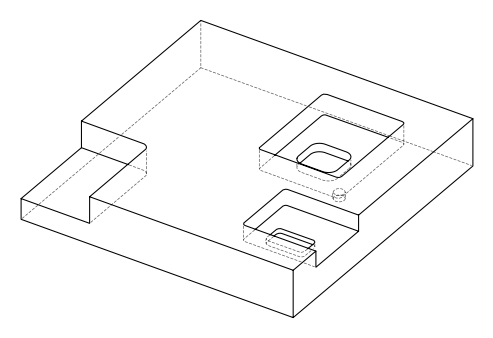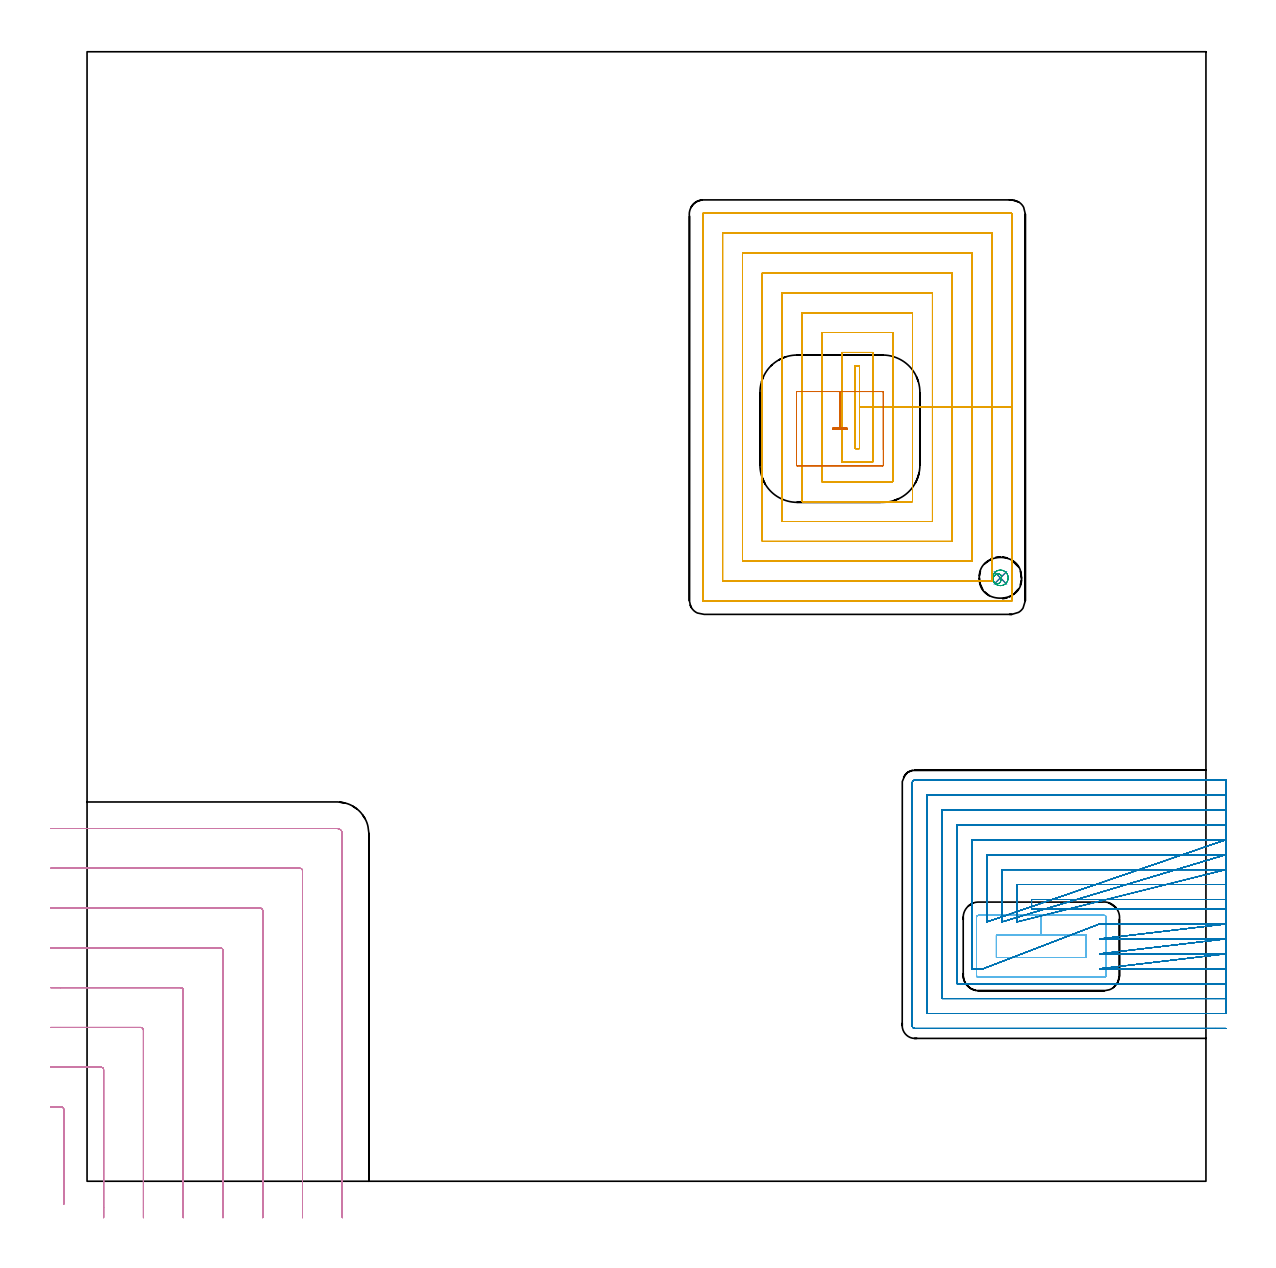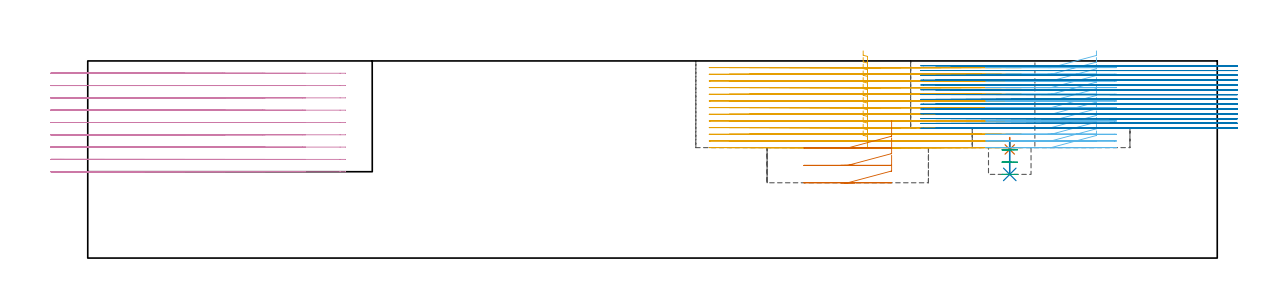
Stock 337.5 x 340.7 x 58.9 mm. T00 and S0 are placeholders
(PLAN: 8 operations, 6 tool changes, 153.1 min)
(1 SPOT_DRILL | STEP1POCKET | NXT0321_9005460120000 | 0.03 min | 2828 mm3)
(2 DRILL_BLIND_HOLE_INTO_CENTER | STEP1POCKET | NXT0301_088 | 0.05 min | 790 mm3)
(3 MILL_ROUGH_BLIND_HOLE_CONTOUR | STEP1POCKET | NXT0201_009 | Spiral | 0.29 min | 668 mm3)
(4 MILL_CORNER_NOTCH_RECTANGULAR | CORNER_NOTCH_RECTANGULAR | NXT0201_012 | Follow Part, ap 4, ae 75% | 19.26 min | 321232 mm3)
(5 MILL_RECTANGULAR_POCKET | POCKET_RECTANGULAR_STRAIGHT | NXT0201_009 | Follow Part, ap 2, ae 75% | 56.19 min | 324372 mm3)
(6 MILL_RECTANGULAR_POCKET_1 | POCKET_RECTANGULAR_STRAIGHT_1 | NXT0201_009 | Follow Part, ap 2, ae 75% | 5.95 min | 32117 mm3)
(7 MILL_RECTANGULAR_POCKET_2 | POCKET_RECTANGULAR_STRAIGHT_2 | UGT0201_105 | Follow Part, ap 5.5, ae 75% | 1.23 min | 21341 mm3)
(8 MILL_SLOT | SLOT_PARTIAL_RECTANGULAR | NXT0201_008 | Follow Part, ap 1.5, ae 75% | 70.11 min | 123913 mm3)
(TOOL NXT0321_9005460120000 | NC Spot Drill, 142deg, 12mm, Carbide, Uncoated | D12 PA142 FL30 Z2)
(TOOL NXT0301_088 | Carbide Drill 11.7mm [860.1-1170-035A1-MM 2214] | D11.7 PA140 FL55 Z2)
(TOOL NXT0201_009 | ENDMILL 8mm [2P460-0800-NA 1630] | D8 FL26 Z6)
(TOOL NXT0201_012 | ENDMILL 16mm [2P460-1600-NA 1630] | D16 FL38 Z6)
(TOOL UGT0201_105 | End Mill 22 mm | D22 FL25 Z2)
(TOOL NXT0201_008 | ENDMILL 6mm [2P460-0600-NA 1630] | D6 FL26 Z6)
(OP 1 SPOT_DRILL)
G17 G21 G94 G90
T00 M6
G54
G17 G0 G90 X275.5 Y182. S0 M3
G43 Z68.9 H0
G94 G81 G98 Z32.453 F250. R36.
G80
M5
M2
(OP 2 DRILL_BLIND_HOLE_INTO_CENTER)
G17 G21 G94 G90
T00 M6
G54
G17 G0 G90 X275.5 Y182. S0 M3
G43 Z68.9 H1
G94 G81 G98 Z25. F250. R35.
G80
M5
M2
(OP 3 MILL_ROUGH_BLIND_HOLE_CONTOUR)
G17 G21 G94 G90
T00 M6
G54
G17 G0 G90 X275.5 Y182. S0 M3
G43 Z68.9 H1
Z32.333
G94 G3 X275.865 Y182.482 R0.379 F250.
X275.181 Y183.131 R0.921
X273.558 Y182.512 R1.571
X273.496 Y180.772 R1.576
X276.728 Y179.996 R2.35
X273.496 Y180.772 R-2.35
X275.112 Y180.384 R1.175
X275.5 Y182. R1.175
G0 Z28.667
G3 X275.865 Y182.482 R0.379
X275.181 Y183.131 R0.921
X273.558 Y182.512 R1.571
X273.496 Y180.772 R1.576
X276.728 Y179.996 R2.35
X273.496 Y180.772 R-2.35
X275.112 Y180.384 R1.175
X275.5 Y182. R1.175
G0 Z25.
G3 X275.865 Y182.482 R0.379
X275.181 Y183.131 R0.921
X273.558 Y182.512 R1.571
X273.496 Y180.772 R1.576
X276.728 Y179.996 R2.35
X273.496 Y180.772 R-2.35
X275.112 Y180.384 R1.175
X275.5 Y182. R1.175
G0 Z68.9
M5
M2
(OP 4 MILL_CORNER_NOTCH_RECTANGULAR)
G17 G21 G94 G90
T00 M6
G54
G17 G0 G90 X-7. Y-6.873 S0 M3
G43 Z68.9 H1
Z55.222
G94 G1 Y-3.873 F250.
Y21.606 F500.
G3 X-7.794 Y22.4 R0.8
G2 X-8. Y22.4 R84.
G1 X-11. F250.
G0 Z68.9
X5. Y-11.
Z55.222
G1 Y-8.
Y33.606 F500.
G3 X4.206 Y34.4 R0.8
G1 X-8.
X-11. F250.
G0 Z68.9
X17. Y-11.
Z55.222
G1 Y-8.
Y45.605 F500.
G3 X16.205 Y46.4 R0.8
G1 X-8.
X-11. F250.
G0 Z68.9
X29. Y-11.
Z55.222
G1 Y-8.
Y57.605 F500.
G3 X28.205 Y58.4 R0.8
G1 X-8.
X-11. F250.
G0 Z68.9
X41. Y-11.
Z55.222
G1 Y-8.
Y69.605 F500.
G3 X40.205 Y70.4 R0.8
G1 X-8.
X-11. F250.
G0 Z68.9
X53. Y-11.
Z55.222
G1 Y-8.
Y81.604 F500.
G3 X52.204 Y82.4 R0.8
G1 X-8.
X-11. F250.
G0 Z68.9
X65. Y-11.
Z55.222
G1 Y-8.
Y93.604 F500.
G3 X64.204 Y94.4 R0.8
G1 X-8.
X-11. F250.
G0 Z68.9
X77. Y-11.
Z55.222
G1 Y-8.
Y104.8 F500.
G3 X75.4 Y106.4 R1.6
G1 X-8.
X-11. F250.
G0 Z68.9
X-7. Y-6.873
Z51.544
G1 Y-3.873
Y21.606 F500.
G3 X-7.794 Y22.4 R0.8
G2 X-8. Y22.4 R84.
G1 X-11. F250.
G0 Z68.9
X5. Y-11.
Z51.544
G1 Y-8.
Y33.606 F500.
G3 X4.206 Y34.4 R0.8
G1 X-8.
X-11. F250.
G0 Z68.9
X17. Y-11.
Z51.544
G1 Y-8.
Y45.605 F500.
G3 X16.205 Y46.4 R0.8
G1 X-8.
X-11. F250.
G0 Z68.9
X29. Y-11.
Z51.544
G1 Y-8.
Y57.605 F500.
G3 X28.205 Y58.4 R0.8
G1 X-8.
X-11. F250.
G0 Z68.9
X41. Y-11.
Z51.544
G1 Y-8.
Y69.605 F500.
G3 X40.205 Y70.4 R0.8
G1 X-8.
X-11. F250.
G0 Z68.9
X53. Y-11.
Z51.544
G1 Y-8.
Y81.604 F500.
G3 X52.204 Y82.4 R0.8
G1 X-8.
X-11. F250.
G0 Z68.9
X65. Y-11.
Z51.544
G1 Y-8.
Y93.604 F500.
G3 X64.204 Y94.4 R0.8
G1 X-8.
X-11. F250.
G0 Z68.9
X77. Y-11.
Z51.544
G1 Y-8.
Y104.8 F500.
G3 X75.4 Y106.4 R1.6
G1 X-8.
X-11. F250.
G0 Z68.9
X-7. Y-6.873
Z47.867
G1 Y-3.873
Y21.606 F500.
G3 X-7.794 Y22.4 R0.8
G2 X-8. Y22.4 R84.
G1 X-11. F250.
G0 Z68.9
X5. Y-11.
Z47.867
G1 Y-8.
Y33.606 F500.
G3 X4.206 Y34.4 R0.8
G1 X-8.
X-11. F250.
G0 Z68.9
X17. Y-11.
Z47.867
G1 Y-8.
Y45.605 F500.
G3 X16.205 Y46.4 R0.8
G1 X-8.
X-11. F250.
G0 Z68.9
X29. Y-11.
Z47.867
G1 Y-8.
Y57.605 F500.
G3 X28.205 Y58.4 R0.8
G1 X-8.
X-11. F250.
G0 Z68.9
X41. Y-11.
Z47.867
G1 Y-8.
Y69.605 F500.
G3 X40.205 Y70.4 R0.8
G1 X-8.
X-11. F250.
G0 Z68.9
X53. Y-11.
Z47.867
G1 Y-8.
Y81.604 F500.
G3 X52.204 Y82.4 R0.8
G1 X-8.
X-11. F250.
G0 Z68.9
X65. Y-11.
Z47.867
G1 Y-8.
Y93.604 F500.
G3 X64.204 Y94.4 R0.8
G1 X-8.
X-11. F250.
G0 Z68.9
X77. Y-11.
Z47.867
G1 Y-8.
Y104.8 F500.
G3 X75.4 Y106.4 R1.6
G1 X-8.
X-11. F250.
G0 Z68.9
X-7. Y-6.873
Z44.189
G1 Y-3.873
Y21.606 F500.
G3 X-7.794 Y22.4 R0.8
G2 X-8. Y22.4 R84.
G1 X-11. F250.
G0 Z68.9
X5. Y-11.
Z44.189
G1 Y-8.
Y33.606 F500.
G3 X4.206 Y34.4 R0.8
G1 X-8.
X-11. F250.
G0 Z68.9
X17. Y-11.
Z44.189
G1 Y-8.
Y45.605 F500.
G3 X16.205 Y46.4 R0.8
G1 X-8.
X-11. F250.
G0 Z68.9
X29. Y-11.
Z44.189
G1 Y-8.
Y57.605 F500.
G3 X28.205 Y58.4 R0.8
G1 X-8.
X-11. F250.
G0 Z68.9
X41. Y-11.
Z44.189
G1 Y-8.
Y69.605 F500.
G3 X40.205 Y70.4 R0.8
G1 X-8.
X-11. F250.
G0 Z68.9
X53. Y-11.
Z44.189
G1 Y-8.
Y81.604 F500.
G3 X52.204 Y82.4 R0.8
G1 X-8.
X-11. F250.
G0 Z68.9
X65. Y-11.
Z44.189
G1 Y-8.
Y93.604 F500.
G3 X64.204 Y94.4 R0.8
G1 X-8.
X-11. F250.
G0 Z68.9
X77. Y-11.
Z44.189
G1 Y-8.
Y104.8 F500.
G3 X75.4 Y106.4 R1.6
G1 X-8.
X-11. F250.
G0 Z68.9
X-7. Y-6.873
Z40.511
G1 Y-3.873
Y21.606 F500.
G3 X-7.794 Y22.4 R0.8
G2 X-8. Y22.4 R84.
G1 X-11. F250.
G0 Z68.9
X5. Y-11.
Z40.511
G1 Y-8.
Y33.606 F500.
G3 X4.206 Y34.4 R0.8
G1 X-8.
X-11. F250.
G0 Z68.9
X17. Y-11.
Z40.511
G1 Y-8.
Y45.605 F500.
G3 X16.205 Y46.4 R0.8
G1 X-8.
X-11. F250.
G0 Z68.9
X29. Y-11.
Z40.511
G1 Y-8.
Y57.605 F500.
G3 X28.205 Y58.4 R0.8
G1 X-8.
X-11. F250.
G0 Z68.9
X41. Y-11.
Z40.511
G1 Y-8.
Y69.605 F500.
G3 X40.205 Y70.4 R0.8
G1 X-8.
X-11. F250.
G0 Z68.9
X53. Y-11.
Z40.511
G1 Y-8.
Y81.604 F500.
G3 X52.204 Y82.4 R0.8
G1 X-8.
X-11. F250.
G0 Z68.9
X65. Y-11.
Z40.511
G1 Y-8.
Y93.604 F500.
G3 X64.204 Y94.4 R0.8
G1 X-8.
X-11. F250.
G0 Z68.9
X77. Y-11.
Z40.511
G1 Y-8.
Y104.8 F500.
G3 X75.4 Y106.4 R1.6
G1 X-8.
X-11. F250.
G0 Z68.9
X-7. Y-6.873
Z36.833
G1 Y-3.873
Y21.606 F500.
G3 X-7.794 Y22.4 R0.8
G2 X-8. Y22.4 R84.
G1 X-11. F250.
G0 Z68.9
X5. Y-11.
Z36.833
G1 Y-8.
Y33.606 F500.
G3 X4.206 Y34.4 R0.8
G1 X-8.
X-11. F250.
G0 Z68.9
X17. Y-11.
Z36.833
G1 Y-8.
Y45.605 F500.
G3 X16.205 Y46.4 R0.8
G1 X-8.
X-11. F250.
G0 Z68.9
X29. Y-11.
Z36.833
G1 Y-8.
Y57.605 F500.
G3 X28.205 Y58.4 R0.8
G1 X-8.
X-11. F250.
G0 Z68.9
X41. Y-11.
Z36.833
G1 Y-8.
Y69.605 F500.
G3 X40.205 Y70.4 R0.8
G1 X-8.
X-11. F250.
G0 Z68.9
X53. Y-11.
Z36.833
G1 Y-8.
Y81.604 F500.
G3 X52.204 Y82.4 R0.8
G1 X-8.
X-11. F250.
G0 Z68.9
X65. Y-11.
Z36.833
G1 Y-8.
Y93.604 F500.
G3 X64.204 Y94.4 R0.8
G1 X-8.
X-11. F250.
G0 Z68.9
X77. Y-11.
Z36.833
G1 Y-8.
Y104.8 F500.
G3 X75.4 Y106.4 R1.6
G1 X-8.
X-11. F250.
G0 Z68.9
X-7. Y-6.873
Z33.156
G1 Y-3.873
Y21.606 F500.
G3 X-7.794 Y22.4 R0.8
G2 X-8. Y22.4 R84.
G1 X-11. F250.
G0 Z68.9
X5. Y-11.
Z33.156
G1 Y-8.
Y33.606 F500.
G3 X4.206 Y34.4 R0.8
G1 X-8.
X-11. F250.
G0 Z68.9
X17. Y-11.
Z33.156
G1 Y-8.
Y45.605 F500.
G3 X16.205 Y46.4 R0.8
G1 X-8.
X-11. F250.
G0 Z68.9
X29. Y-11.
Z33.156
G1 Y-8.
Y57.605 F500.
G3 X28.205 Y58.4 R0.8
G1 X-8.
X-11. F250.
G0 Z68.9
X41. Y-11.
Z33.156
G1 Y-8.
Y69.605 F500.
G3 X40.205 Y70.4 R0.8
G1 X-8.
X-11. F250.
G0 Z68.9
X53. Y-11.
Z33.156
G1 Y-8.
Y81.604 F500.
G3 X52.204 Y82.4 R0.8
G1 X-8.
X-11. F250.
G0 Z68.9
X65. Y-11.
Z33.156
G1 Y-8.
Y93.604 F500.
G3 X64.204 Y94.4 R0.8
G1 X-8.
X-11. F250.
G0 Z68.9
X77. Y-11.
Z33.156
G1 Y-8.
Y104.8 F500.
G3 X75.4 Y106.4 R1.6
G1 X-8.
X-11. F250.
G0 Z68.9
X-7. Y-6.873
Z29.478
G1 Y-3.873
Y21.606 F500.
G3 X-7.794 Y22.4 R0.8
G2 X-8. Y22.4 R84.
G1 X-11. F250.
G0 Z68.9
X5. Y-11.
Z29.478
G1 Y-8.
Y33.606 F500.
G3 X4.206 Y34.4 R0.8
G1 X-8.
X-11. F250.
G0 Z68.9
X17. Y-11.
Z29.478
G1 Y-8.
Y45.605 F500.
G3 X16.205 Y46.4 R0.8
G1 X-8.
X-11. F250.
G0 Z68.9
X29. Y-11.
Z29.478
G1 Y-8.
Y57.605 F500.
G3 X28.205 Y58.4 R0.8
G1 X-8.
X-11. F250.
G0 Z68.9
X41. Y-11.
Z29.478
G1 Y-8.
Y69.605 F500.
G3 X40.205 Y70.4 R0.8
G1 X-8.
X-11. F250.
G0 Z68.9
X53. Y-11.
Z29.478
G1 Y-8.
Y81.604 F500.
G3 X52.204 Y82.4 R0.8
G1 X-8.
X-11. F250.
G0 Z68.9
X65. Y-11.
Z29.478
G1 Y-8.
Y93.604 F500.
G3 X64.204 Y94.4 R0.8
G1 X-8.
X-11. F250.
G0 Z68.9
X77. Y-11.
Z29.478
G1 Y-8.
Y104.8 F500.
G3 X75.4 Y106.4 R1.6
G1 X-8.
X-11. F250.
G0 Z68.9
X-7. Y-6.873
Z25.8
G1 Y-3.873
Y21.606 F500.
G3 X-7.794 Y22.4 R0.8
G2 X-8. Y22.4 R84.
G1 X-11. F250.
G0 Z68.9
X5. Y-11.
Z25.8
G1 Y-8.
Y33.606 F500.
G3 X4.206 Y34.4 R0.8
G1 X-8.
X-11. F250.
G0 Z68.9
X17. Y-11.
Z25.8
G1 Y-8.
Y45.605 F500.
G3 X16.205 Y46.4 R0.8
G1 X-8.
X-11. F250.
G0 Z68.9
X29. Y-11.
Z25.8
G1 Y-8.
Y57.605 F500.
G3 X28.205 Y58.4 R0.8
G1 X-8.
X-11. F250.
G0 Z68.9
X41. Y-11.
Z25.8
G1 Y-8.
Y69.605 F500.
G3 X40.205 Y70.4 R0.8
G1 X-8.
X-11. F250.
G0 Z68.9
X53. Y-11.
Z25.8
G1 Y-8.
Y81.604 F500.
G3 X52.204 Y82.4 R0.8
G1 X-8.
X-11. F250.
G0 Z68.9
X65. Y-11.
Z25.8
G1 Y-8.
Y93.604 F500.
G3 X64.204 Y94.4 R0.8
G1 X-8.
X-11. F250.
G0 Z68.9
X77. Y-11.
Z25.8
G1 Y-8.
Y104.8 F500.
G3 X75.4 Y106.4 R1.6
G1 X-8.
X-11. F250.
G0 Z68.9
M5
M2
(OP 5 MILL_RECTANGULAR_POCKET)
G17 G21 G94 G90
T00 M6
G54
G17 G0 G90 X231.7 Y225.832 S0 M3
G43 Z68.9 H1
Z61.9
G94 G1 Y221. Z60.605 F250.
X233. Z60.257
Y233.5 Z56.908
Y246. F500.
X231.7
Y221.
X233.
Y233.5
X237.
Y250.
X227.7
Y217.
X237.
Y233.5
X243.
Y256.
X221.7
Y211.
X243.
Y233.5
X249.
Y262.
X215.7
Y205.
X249.
Y233.5
X255.
Y268.
X209.7
Y199.
X255.
Y233.5
X261.
Y274.
X203.7
Y193.
X261.
Y233.5
X267.
Y280.
X197.7
Y187.
X267.
Y233.5
X273.
Y286.
X191.7
Y181.
X273.
Y233.5
X279.
Y291.8
G3 X278.8 Y292. R0.2
G1 X185.9
G3 X185.7 Y291.8 R0.2
G1 Y175.2
G3 X185.9 Y175. R0.2
G1 X278.8
G3 X279. Y175.2 R0.2
G1 Y233.5
Y234.5
G0 X231.7 Y225.832 Z59.908
G1 Y221. Z58.613 F250.
X233. Z58.265
Y233.5 Z54.915
Y246. F500.
X231.7
Y221.
X233.
Y233.5
X237.
Y250.
X227.7
Y217.
X237.
Y233.5
X243.
Y256.
X221.7
Y211.
X243.
Y233.5
X249.
Y262.
X215.7
Y205.
X249.
Y233.5
X255.
Y268.
X209.7
Y199.
X255.
Y233.5
X261.
Y274.
X203.7
Y193.
X261.
Y233.5
X267.
Y280.
X197.7
Y187.
X267.
Y233.5
X273.
Y286.
X191.7
Y181.
X273.
Y233.5
X279.
Y291.8
G3 X278.8 Y292. R0.2
G1 X185.9
G3 X185.7 Y291.8 R0.2
G1 Y175.2
G3 X185.9 Y175. R0.2
G1 X278.8
G3 X279. Y175.2 R0.2
G1 Y233.5
Y234.5
G0 X231.7 Y225.832 Z57.915
G1 Y221. Z56.621 F250.
X233. Z56.272
Y233.5 Z52.923
Y246. F500.
X231.7
Y221.
X233.
Y233.5
X237.
Y250.
X227.7
Y217.
X237.
Y233.5
X243.
Y256.
X221.7
Y211.
X243.
Y233.5
X249.
Y262.
X215.7
Y205.
X249.
Y233.5
X255.
Y268.
X209.7
Y199.
X255.
Y233.5
X261.
Y274.
X203.7
Y193.
X261.
Y233.5
X267.
Y280.
X197.7
Y187.
X267.
Y233.5
X273.
Y286.
X191.7
Y181.
X273.
Y233.5
X279.
Y291.8
G3 X278.8 Y292. R0.2
G1 X185.9
G3 X185.7 Y291.8 R0.2
G1 Y175.2
G3 X185.9 Y175. R0.2
G1 X278.8
G3 X279. Y175.2 R0.2
G1 Y233.5
Y234.5
G0 X231.7 Y225.832 Z55.923
G1 Y221. Z54.628 F250.
X233. Z54.28
Y233.5 Z50.931
Y246. F500.
X231.7
Y221.
X233.
Y233.5
X237.
Y250.
X227.7
Y217.
X237.
Y233.5
X243.
Y256.
X221.7
Y211.
X243.
Y233.5
X249.
Y262.
X215.7
Y205.
X249.
Y233.5
X255.
Y268.
X209.7
Y199.
X255.
Y233.5
X261.
Y274.
X203.7
Y193.
X261.
Y233.5
X267.
Y280.
X197.7
Y187.
X267.
Y233.5
X273.
Y286.
X191.7
Y181.
X273.
Y233.5
X279.
Y291.8
G3 X278.8 Y292. R0.2
G1 X185.9
G3 X185.7 Y291.8 R0.2
G1 Y175.2
G3 X185.9 Y175. R0.2
G1 X278.8
G3 X279. Y175.2 R0.2
G1 Y233.5
Y234.5
G0 X231.7 Y225.832 Z53.931
G1 Y221. Z52.636 F250.
X233. Z52.288
Y233.5 Z48.938
Y246. F500.
X231.7
Y221.
X233.
Y233.5
X237.
Y250.
X227.7
Y217.
X237.
Y233.5
X243.
Y256.
X221.7
Y211.
X243.
Y233.5
X249.
Y262.
X215.7
Y205.
X249.
Y233.5
X255.
Y268.
X209.7
Y199.
X255.
Y233.5
X261.
Y274.
X203.7
Y193.
X261.
Y233.5
X267.
Y280.
X197.7
Y187.
X267.
Y233.5
X273.
Y286.
X191.7
Y181.
X273.
Y233.5
X279.
Y291.8
G3 X278.8 Y292. R0.2
G1 X185.9
G3 X185.7 Y291.8 R0.2
G1 Y175.2
G3 X185.9 Y175. R0.2
G1 X278.8
G3 X279. Y175.2 R0.2
G1 Y233.5
Y234.5
G0 X231.7 Y225.832 Z51.938
G1 Y221. Z50.644 F250.
X233. Z50.295
Y233.5 Z46.946
Y246. F500.
X231.7
Y221.
X233.
Y233.5
X237.
Y250.
X227.7
Y217.
X237.
Y233.5
X243.
Y256.
X221.7
Y211.
X243.
Y233.5
X249.
Y262.
X215.7
Y205.
X249.
Y233.5
X255.
Y268.
X209.7
Y199.
X255.
Y233.5
X261.
Y274.
X203.7
Y193.
X261.
Y233.5
X267.
Y280.
X197.7
Y187.
X267.
Y233.5
X273.
Y286.
X191.7
Y181.
X273.
Y233.5
X279.
Y291.8
G3 X278.8 Y292. R0.2
G1 X185.9
G3 X185.7 Y291.8 R0.2
G1 Y175.2
G3 X185.9 Y175. R0.2
G1 X278.8
G3 X279. Y175.2 R0.2
G1 Y233.5
Y234.5
G0 X231.7 Y225.832 Z49.946
G1 Y221. Z48.651 F250.
X233. Z48.303
Y233.5 Z44.954
Y246. F500.
X231.7
Y221.
X233.
Y233.5
X237.
Y250.
X227.7
Y217.
X237.
Y233.5
X243.
Y256.
X221.7
Y211.
X243.
Y233.5
X249.
Y262.
X215.7
Y205.
X249.
Y233.5
X255.
Y268.
X209.7
Y199.
X255.
Y233.5
X261.
Y274.
X203.7
Y193.
X261.
Y233.5
X267.
Y280.
X197.7
Y187.
X267.
Y233.5
X273.
Y286.
X191.7
Y181.
X273.
Y233.5
X279.
Y291.8
G3 X278.8 Y292. R0.2
G1 X185.9
G3 X185.7 Y291.8 R0.2
G1 Y175.2
G3 X185.9 Y175. R0.2
G1 X278.8
G3 X279. Y175.2 R0.2
G1 Y233.5
Y234.5
G0 X231.7 Y225.832 Z47.954
G1 Y221. Z46.659 F250.
X233. Z46.311
Y233.5 Z42.962
Y246. F500.
X231.7
Y221.
X233.
Y233.5
X237.
Y250.
X227.7
Y217.
X237.
Y233.5
X243.
Y256.
X221.7
Y211.
X243.
Y233.5
X249.
Y262.
X215.7
Y205.
X249.
Y233.5
X255.
Y268.
X209.7
Y199.
X255.
Y233.5
X261.
Y274.
X203.7
Y193.
X261.
Y233.5
X267.
Y280.
X197.7
Y187.
X267.
Y233.5
X273.
Y286.
X191.7
Y181.
X273.
Y233.5
X279.
Y291.8
G3 X278.8 Y292. R0.2
G1 X185.9
G3 X185.7 Y291.8 R0.2
G1 Y175.2
G3 X185.9 Y175. R0.2
G1 X278.8
G3 X279. Y175.2 R0.2
G1 Y233.5
Y234.5
G0 X231.7 Y225.832 Z45.962
G1 Y221. Z44.667 F250.
X233. Z44.319
Y233.5 Z40.969
Y246. F500.
X231.7
Y221.
X233.
Y233.5
X237.
Y250.
X227.7
Y217.
X237.
Y233.5
X243.
Y256.
X221.7
Y211.
X243.
Y233.5
X249.
Y262.
X215.7
Y205.
X249.
Y233.5
X255.
Y268.
X209.7
Y199.
X255.
Y233.5
X261.
Y274.
X203.7
Y193.
X261.
Y233.5
X267.
Y280.
X197.7
Y187.
X267.
Y233.5
X273.
Y286.
X191.7
Y181.
X273.
Y233.5
X279.
Y291.8
G3 X278.8 Y292. R0.2
G1 X185.9
G3 X185.7 Y291.8 R0.2
G1 Y175.2
G3 X185.9 Y175. R0.2
G1 X278.8
G3 X279. Y175.2 R0.2
G1 Y233.5
Y234.5
G0 X231.7 Y225.832 Z43.969
G1 Y221. Z42.675 F250.
X233. Z42.326
Y233.5 Z38.977
Y246. F500.
X231.7
Y221.
X233.
Y233.5
X237.
Y250.
X227.7
Y217.
X237.
Y233.5
X243.
Y256.
X221.7
Y211.
X243.
Y233.5
X249.
Y262.
X215.7
Y205.
X249.
Y233.5
X255.
Y268.
X209.7
Y199.
X255.
Y233.5
X261.
Y274.
X203.7
Y193.
X261.
Y233.5
X267.
Y280.
X197.7
Y187.
X267.
Y233.5
X273.
Y286.
X191.7
Y181.
X273.
Y233.5
X279.
Y291.8
G3 X278.8 Y292. R0.2
G1 X185.9
G3 X185.7 Y291.8 R0.2
G1 Y175.2
G3 X185.9 Y175. R0.2
G1 X278.8
G3 X279. Y175.2 R0.2
G1 Y233.5
Y234.5
G0 X231.7 Y225.832 Z41.977
G1 Y221. Z40.682 F250.
X233. Z40.334
Y233.5 Z36.985
Y246. F500.
X231.7
Y221.
X233.
Y233.5
X237.
Y250.
X227.7
Y217.
X237.
Y233.5
X243.
Y256.
X221.7
Y211.
X243.
Y233.5
X249.
Y262.
X215.7
Y205.
X249.
Y233.5
X255.
Y268.
X209.7
Y199.
X255.
Y233.5
X261.
Y274.
X203.7
Y193.
X261.
Y233.5
X267.
Y280.
X197.7
Y187.
X267.
Y233.5
X273.
Y286.
X191.7
Y181.
X273.
Y233.5
X279.
Y291.8
G3 X278.8 Y292. R0.2
G1 X185.9
G3 X185.7 Y291.8 R0.2
G1 Y175.2
G3 X185.9 Y175. R0.2
G1 X278.8
G3 X279. Y175.2 R0.2
G1 Y233.5
Y234.5
G0 X231.7 Y225.832 Z39.985
G1 Y221. Z38.69 F250.
X233. Z38.342
Y233.5 Z34.992
Y246. F500.
X231.7
Y221.
X233.
Y233.5
X237.
Y250.
X227.7
Y217.
X237.
Y233.5
X243.
Y256.
X221.7
Y211.
X243.
Y233.5
X249.
Y262.
X215.7
Y205.
X249.
Y233.5
X255.
Y268.
X209.7
Y199.
X255.
Y233.5
X261.
Y274.
X203.7
Y193.
X261.
Y233.5
X267.
Y280.
X197.7
Y187.
X267.
Y233.5
X273.
Y286.
X191.7
Y181.
X273.
Y233.5
X279.
Y291.8
G3 X278.8 Y292. R0.2
G1 X185.9
G3 X185.7 Y291.8 R0.2
G1 Y175.2
G3 X185.9 Y175. R0.2
G1 X278.8
G3 X279. Y175.2 R0.2
G1 Y233.5
Y234.5
G0 X231.7 Y225.832 Z37.992
G1 Y221. Z36.698 F250.
X233. Z36.349
Y233.5 Z33.
Y246. F500.
X231.7
Y221.
X233.
Y233.5
X237.
Y250.
X227.7
Y217.
X237.
Y233.5
X243.
Y256.
X221.7
Y211.
X243.
Y233.5
X249.
Y262.
X215.7
Y205.
X249.
Y233.5
X255.
Y268.
X209.7
Y199.
X255.
Y233.5
X261.
Y274.
X203.7
Y193.
X261.
Y233.5
X267.
Y280.
X197.7
Y187.
X267.
Y233.5
X273.
Y286.
X191.7
Y181.
X273.
Y233.5
X279.
Y291.8
G3 X278.8 Y292. R0.2
G1 X185.9
G3 X185.7 Y291.8 R0.2
G1 Y175.2
G3 X185.9 Y175. R0.2
G1 X278.8
G3 X279. Y175.2 R0.2
G1 Y233.5
Y234.5
G0 Z68.9
M5
M2
(OP 6 MILL_RECTANGULAR_POCKET_1)
G17 G21 G94 G90
T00 M6
G54
G17 G0 G90 X301.4 Y69.118 S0 M3
G43 Z68.9 H1
Z61.9
G94 G1 Y74.2 Z60.538 F250.
X287.85 Z56.908
X274.3 F500.
Y67.5
X301.4
Y74.2
X287.85
Y80.2
X268.9
G3 X268.3 Y79.6 R0.6
G1 Y62.1
G3 X268.9 Y61.5 R0.6
G1 X306.8
G3 X307.4 Y62.1 R0.6
G1 Y79.6
G3 X306.8 Y80.2 R0.6
G1 X287.85
X286.85
G0 X301.4 Y69.118 Z59.908
G1 Y74.2 Z58.546 F250.
X287.85 Z54.915
X274.3 F500.
Y67.5
X301.4
Y74.2
X287.85
Y80.2
X268.9
G3 X268.3 Y79.6 R0.6
G1 Y62.1
G3 X268.9 Y61.5 R0.6
G1 X306.8
G3 X307.4 Y62.1 R0.6
G1 Y79.6
G3 X306.8 Y80.2 R0.6
G1 X287.85
X286.85
G0 X301.4 Y69.118 Z57.915
G1 Y74.2 Z56.554 F250.
X287.85 Z52.923
X274.3 F500.
Y67.5
X301.4
Y74.2
X287.85
Y80.2
X268.9
G3 X268.3 Y79.6 R0.6
G1 Y62.1
G3 X268.9 Y61.5 R0.6
G1 X306.8
G3 X307.4 Y62.1 R0.6
G1 Y79.6
G3 X306.8 Y80.2 R0.6
G1 X287.85
X286.85
G0 X301.4 Y69.118 Z55.923
G1 Y74.2 Z54.561 F250.
X287.85 Z50.931
X274.3 F500.
Y67.5
X301.4
Y74.2
X287.85
Y80.2
X268.9
G3 X268.3 Y79.6 R0.6
G1 Y62.1
G3 X268.9 Y61.5 R0.6
G1 X306.8
G3 X307.4 Y62.1 R0.6
G1 Y79.6
G3 X306.8 Y80.2 R0.6
G1 X287.85
X286.85
G0 X301.4 Y69.118 Z53.931
G1 Y74.2 Z52.569 F250.
X287.85 Z48.938
X274.3 F500.
Y67.5
X301.4
Y74.2
X287.85
Y80.2
X268.9
G3 X268.3 Y79.6 R0.6
G1 Y62.1
G3 X268.9 Y61.5 R0.6
G1 X306.8
G3 X307.4 Y62.1 R0.6
G1 Y79.6
G3 X306.8 Y80.2 R0.6
G1 X287.85
X286.85
G0 X301.4 Y69.118 Z51.938
G1 Y74.2 Z50.577 F250.
X287.85 Z46.946
X274.3 F500.
Y67.5
X301.4
Y74.2
X287.85
Y80.2
X268.9
G3 X268.3 Y79.6 R0.6
G1 Y62.1
G3 X268.9 Y61.5 R0.6
G1 X306.8
G3 X307.4 Y62.1 R0.6
G1 Y79.6
G3 X306.8 Y80.2 R0.6
G1 X287.85
X286.85
G0 X301.4 Y69.118 Z49.946
G1 Y74.2 Z48.585 F250.
X287.85 Z44.954
X274.3 F500.
Y67.5
X301.4
Y74.2
X287.85
Y80.2
X268.9
G3 X268.3 Y79.6 R0.6
G1 Y62.1
G3 X268.9 Y61.5 R0.6
G1 X306.8
G3 X307.4 Y62.1 R0.6
G1 Y79.6
G3 X306.8 Y80.2 R0.6
G1 X287.85
X286.85
G0 X301.4 Y69.118 Z47.954
G1 Y74.2 Z46.592 F250.
X287.85 Z42.962
X274.3 F500.
Y67.5
X301.4
Y74.2
X287.85
Y80.2
X268.9
G3 X268.3 Y79.6 R0.6
G1 Y62.1
G3 X268.9 Y61.5 R0.6
G1 X306.8
G3 X307.4 Y62.1 R0.6
G1 Y79.6
G3 X306.8 Y80.2 R0.6
G1 X287.85
X286.85
G0 X301.4 Y69.118 Z45.962
G1 Y74.2 Z44.6 F250.
X287.85 Z40.969
X274.3 F500.
Y67.5
X301.4
Y74.2
X287.85
Y80.2
X268.9
G3 X268.3 Y79.6 R0.6
G1 Y62.1
G3 X268.9 Y61.5 R0.6
G1 X306.8
G3 X307.4 Y62.1 R0.6
G1 Y79.6
G3 X306.8 Y80.2 R0.6
G1 X287.85
X286.85
G0 X301.4 Y69.118 Z43.969
G1 Y74.2 Z42.608 F250.
X287.85 Z38.977
X274.3 F500.
Y67.5
X301.4
Y74.2
X287.85
Y80.2
X268.9
G3 X268.3 Y79.6 R0.6
G1 Y62.1
G3 X268.9 Y61.5 R0.6
G1 X306.8
G3 X307.4 Y62.1 R0.6
G1 Y79.6
G3 X306.8 Y80.2 R0.6
G1 X287.85
X286.85
G0 X301.4 Y69.118 Z41.977
G1 Y74.2 Z40.615 F250.
X287.85 Z36.985
X274.3 F500.
Y67.5
X301.4
Y74.2
X287.85
Y80.2
X268.9
G3 X268.3 Y79.6 R0.6
G1 Y62.1
G3 X268.9 Y61.5 R0.6
G1 X306.8
G3 X307.4 Y62.1 R0.6
G1 Y79.6
G3 X306.8 Y80.2 R0.6
G1 X287.85
X286.85
G0 X301.4 Y69.118 Z39.985
G1 Y74.2 Z38.623 F250.
X287.85 Z34.992
X274.3 F500.
Y67.5
X301.4
Y74.2
X287.85
Y80.2
X268.9
G3 X268.3 Y79.6 R0.6
G1 Y62.1
G3 X268.9 Y61.5 R0.6
G1 X306.8
G3 X307.4 Y62.1 R0.6
G1 Y79.6
G3 X306.8 Y80.2 R0.6
G1 X287.85
X286.85
G0 X301.4 Y69.118 Z37.992
G1 Y74.2 Z36.631 F250.
X287.85 Z33.
X274.3 F500.
Y67.5
X301.4
Y74.2
X287.85
Y80.2
X268.9
G3 X268.3 Y79.6 R0.6
G1 Y62.1
G3 X268.9 Y61.5 R0.6
G1 X306.8
G3 X307.4 Y62.1 R0.6
G1 Y79.6
G3 X306.8 Y80.2 R0.6
G1 X287.85
X286.85
G0 Z68.9
M5
M2
(OP 7 MILL_RECTANGULAR_POCKET_2)
G17 G21 G94 G90
T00 M6
G54
G17 G0 G90 X240.2 Y220.615 S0 M3
G43 Z68.9 H0
Z41.1
G94 G1 Y238.045 Z36.43 F250.
X240.145 Y238.145 Z36.399
X240.045 Y238.2 Z36.369
X227.1 Z32.9
Y227.2
X225. F500.
Y226.8
X229.2
Y227.2
X227.1
Y238.2
X214.2
G3 X214. Y238. R0.2
G1 Y216.
G3 X214.2 Y215.8 R0.2
G1 X240.
G3 X240.2 Y216. R0.2
G1 Y238.
G3 X240. Y238.2 R0.2
G1 X227.1
X226.1
G0 X240.2 Y220.615 Z35.9
G1 Y238.045 Z31.23 F250.
X240.145 Y238.145 Z31.199
X240.045 Y238.2 Z31.169
X227.1 Z27.7
Y227.2
X225. F500.
Y226.8
X229.2
Y227.2
X227.1
Y238.2
X214.2
G3 X214. Y238. R0.2
G1 Y216.
G3 X214.2 Y215.8 R0.2
G1 X240.
G3 X240.2 Y216. R0.2
G1 Y238.
G3 X240. Y238.2 R0.2
G1 X227.1
X226.1
G0 X240.2 Y220.615 Z30.7
G1 Y238.045 Z26.03 F250.
X240.145 Y238.145 Z25.999
X240.045 Y238.2 Z25.969
X227.1 Z22.5
Y227.2
X225. F500.
Y226.8
X229.2
Y227.2
X227.1
Y238.2
X214.2
G3 X214. Y238. R0.2
G1 Y216.
G3 X214.2 Y215.8 R0.2
G1 X240.
G3 X240.2 Y216. R0.2
G1 Y238.
G3 X240. Y238.2 R0.2
G1 X227.1
X226.1
G0 Z68.9
M5
M2
(OP 8 MILL_SLOT)
G17 G21 G94 G90
T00 M6
G54
G17 G0 G90 X343.5 Y85. S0 M3
G43 Z68.9 H1
Z57.464
G94 G1 X340.5 F250.
X284.9 F500.
Y82.1
X340.5
X343.5 F250.
Y89.5
X340.5
X280.4 F500.
Y81.2
Y78.2 F250.
X343.5 Y94. F500.
X340.5 F250.
X275.9 F500.
Y81.2
Y78.2 F250.
X343.5 Y98.5 F500.
X340.5 F250.
X271.4 F500.
Y81.2
Y78.2 F250.
X343.5 Y103. F500.
X340.5 F250.
X266.9 F500.
Y64.1
X267.3
X270.3 F250.
X305.4 Y77.6 F500.
X308.4 F250.
X340.5 F500.
X343.5 F250.
X305.4 Y73.1 F500.
X308.4 F250.
X340.5 F500.
X343.5 F250.
X305.4 Y68.6 F500.
X308.4 F250.
X340.5 F500.
X343.5 F250.
X305.4 Y64.1 F500.
X308.4 F250.
X340.5 F500.
X343.5 F250.
Y107.5
X340.5
X262.4 F500.
Y59.6
X340.5
X343.5 F250.
Y112.
X340.5
X257.9 F500.
Y55.1
X340.5
X343.5 F250.
Y116.5
X340.5
X253.4 F500.
Y50.6
X340.5
X343.5 F250.
Y121.
X340.5
X249.7 F500.
G3 X248.9 Y120.2 R0.8
G1 Y46.9
G3 X249.7 Y46.1 R0.8
G1 X340.5
X343.5 F250.
G0 Y85. Z56.028
G1 X340.5
X284.9 F500.
Y82.1
X340.5
X343.5 F250.
Y89.5
X340.5
X280.4 F500.
Y81.2
Y78.2 F250.
X343.5 Y94. F500.
X340.5 F250.
X275.9 F500.
Y81.2
Y78.2 F250.
X343.5 Y98.5 F500.
X340.5 F250.
X271.4 F500.
Y81.2
Y78.2 F250.
X343.5 Y103. F500.
X340.5 F250.
X266.9 F500.
Y64.1
X267.3
X270.3 F250.
X305.4 Y77.6 F500.
X308.4 F250.
X340.5 F500.
X343.5 F250.
X305.4 Y73.1 F500.
X308.4 F250.
X340.5 F500.
X343.5 F250.
X305.4 Y68.6 F500.
X308.4 F250.
X340.5 F500.
X343.5 F250.
X305.4 Y64.1 F500.
X308.4 F250.
X340.5 F500.
X343.5 F250.
Y107.5
X340.5
X262.4 F500.
Y59.6
X340.5
X343.5 F250.
Y112.
X340.5
X257.9 F500.
Y55.1
X340.5
X343.5 F250.
Y116.5
X340.5
X253.4 F500.
Y50.6
X340.5
X343.5 F250.
Y121.
X340.5
X249.7 F500.
G3 X248.9 Y120.2 R0.8
G1 Y46.9
G3 X249.7 Y46.1 R0.8
G1 X340.5
X343.5 F250.
G0 Y85. Z54.593
G1 X340.5
X284.9 F500.
Y82.1
X340.5
X343.5 F250.
Y89.5
X340.5
X280.4 F500.
Y81.2
Y78.2 F250.
X343.5 Y94. F500.
X340.5 F250.
X275.9 F500.
Y81.2
Y78.2 F250.
X343.5 Y98.5 F500.
X340.5 F250.
X271.4 F500.
Y81.2
Y78.2 F250.
X343.5 Y103. F500.
X340.5 F250.
X266.9 F500.
Y64.1
X267.3
X270.3 F250.
X305.4 Y77.6 F500.
X308.4 F250.
X340.5 F500.
X343.5 F250.
X305.4 Y73.1 F500.
X308.4 F250.
X340.5 F500.
X343.5 F250.
X305.4 Y68.6 F500.
X308.4 F250.
X340.5 F500.
X343.5 F250.
X305.4 Y64.1 F500.
X308.4 F250.
X340.5 F500.
X343.5 F250.
Y107.5
X340.5
X262.4 F500.
Y59.6
X340.5
X343.5 F250.
Y112.
X340.5
X257.9 F500.
Y55.1
X340.5
X343.5 F250.
Y116.5
X340.5
X253.4 F500.
Y50.6
X340.5
X343.5 F250.
Y121.
X340.5
X249.7 F500.
G3 X248.9 Y120.2 R0.8
G1 Y46.9
G3 X249.7 Y46.1 R0.8
G1 X340.5
X343.5 F250.
G0 Y85. Z53.157
G1 X340.5
X284.9 F500.
Y82.1
X340.5
X343.5 F250.
Y89.5
X340.5
X280.4 F500.
Y81.2
Y78.2 F250.
X343.5 Y94. F500.
X340.5 F250.
X275.9 F500.
Y81.2
Y78.2 F250.
X343.5 Y98.5 F500.
X340.5 F250.
X271.4 F500.
Y81.2
Y78.2 F250.
X343.5 Y103. F500.
X340.5 F250.
X266.9 F500.
Y64.1
X267.3
X270.3 F250.
X305.4 Y77.6 F500.
X308.4 F250.
X340.5 F500.
X343.5 F250.
X305.4 Y73.1 F500.
X308.4 F250.
X340.5 F500.
X343.5 F250.
X305.4 Y68.6 F500.
X308.4 F250.
X340.5 F500.
X343.5 F250.
X305.4 Y64.1 F500.
X308.4 F250.
X340.5 F500.
X343.5 F250.
Y107.5
X340.5
X262.4 F500.
Y59.6
X340.5
X343.5 F250.
Y112.
X340.5
X257.9 F500.
Y55.1
X340.5
X343.5 F250.
Y116.5
X340.5
X253.4 F500.
Y50.6
X340.5
X343.5 F250.
Y121.
X340.5
X249.7 F500.
G3 X248.9 Y120.2 R0.8
G1 Y46.9
G3 X249.7 Y46.1 R0.8
G1 X340.5
X343.5 F250.
G0 Y85. Z51.721
G1 X340.5
X284.9 F500.
Y82.1
X340.5
X343.5 F250.
Y89.5
X340.5
X280.4 F500.
Y81.2
Y78.2 F250.
X343.5 Y94. F500.
X340.5 F250.
X275.9 F500.
Y81.2
Y78.2 F250.
X343.5 Y98.5 F500.
X340.5 F250.
X271.4 F500.
Y81.2
Y78.2 F250.
X343.5 Y103. F500.
X340.5 F250.
X266.9 F500.
Y64.1
X267.3
X270.3 F250.
X305.4 Y77.6 F500.
X308.4 F250.
X340.5 F500.
X343.5 F250.
X305.4 Y73.1 F500.
X308.4 F250.
X340.5 F500.
X343.5 F250.
X305.4 Y68.6 F500.
X308.4 F250.
X340.5 F500.
X343.5 F250.
X305.4 Y64.1 F500.
X308.4 F250.
X340.5 F500.
X343.5 F250.
Y107.5
X340.5
X262.4 F500.
Y59.6
X340.5
X343.5 F250.
Y112.
X340.5
X257.9 F500.
Y55.1
X340.5
X343.5 F250.
Y116.5
X340.5
X253.4 F500.
Y50.6
X340.5
X343.5 F250.
Y121.
X340.5
X249.7 F500.
G3 X248.9 Y120.2 R0.8
G1 Y46.9
G3 X249.7 Y46.1 R0.8
G1 X340.5
X343.5 F250.
G0 Y85. Z50.286
G1 X340.5
X284.9 F500.
Y82.1
X340.5
X343.5 F250.
Y89.5
X340.5
X280.4 F500.
Y81.2
Y78.2 F250.
X343.5 Y94. F500.
X340.5 F250.
X275.9 F500.
Y81.2
Y78.2 F250.
X343.5 Y98.5 F500.
X340.5 F250.
X271.4 F500.
Y81.2
Y78.2 F250.
X343.5 Y103. F500.
X340.5 F250.
X266.9 F500.
Y64.1
X267.3
X270.3 F250.
X305.4 Y77.6 F500.
X308.4 F250.
X340.5 F500.
X343.5 F250.
X305.4 Y73.1 F500.
X308.4 F250.
X340.5 F500.
X343.5 F250.
X305.4 Y68.6 F500.
X308.4 F250.
X340.5 F500.
X343.5 F250.
X305.4 Y64.1 F500.
X308.4 F250.
X340.5 F500.
X343.5 F250.
Y107.5
X340.5
X262.4 F500.
Y59.6
X340.5
X343.5 F250.
Y112.
X340.5
X257.9 F500.
Y55.1
X340.5
X343.5 F250.
Y116.5
X340.5
X253.4 F500.
Y50.6
X340.5
X343.5 F250.
Y121.
X340.5
X249.7 F500.
G3 X248.9 Y120.2 R0.8
G1 Y46.9
G3 X249.7 Y46.1 R0.8
G1 X340.5
X343.5 F250.
G0 Y85. Z48.85
G1 X340.5
X284.9 F500.
Y82.1
X340.5
X343.5 F250.
Y89.5
X340.5
X280.4 F500.
Y81.2
Y78.2 F250.
X343.5 Y94. F500.
X340.5 F250.
X275.9 F500.
Y81.2
Y78.2 F250.
X343.5 Y98.5 F500.
X340.5 F250.
X271.4 F500.
Y81.2
Y78.2 F250.
X343.5 Y103. F500.
X340.5 F250.
X266.9 F500.
Y64.1
X267.3
X270.3 F250.
X305.4 Y77.6 F500.
X308.4 F250.
X340.5 F500.
X343.5 F250.
X305.4 Y73.1 F500.
X308.4 F250.
X340.5 F500.
X343.5 F250.
X305.4 Y68.6 F500.
X308.4 F250.
X340.5 F500.
X343.5 F250.
X305.4 Y64.1 F500.
X308.4 F250.
X340.5 F500.
X343.5 F250.
Y107.5
X340.5
X262.4 F500.
Y59.6
X340.5
X343.5 F250.
Y112.
X340.5
X257.9 F500.
Y55.1
X340.5
X343.5 F250.
Y116.5
X340.5
X253.4 F500.
Y50.6
X340.5
X343.5 F250.
Y121.
X340.5
X249.7 F500.
G3 X248.9 Y120.2 R0.8
G1 Y46.9
G3 X249.7 Y46.1 R0.8
G1 X340.5
X343.5 F250.
G0 Y85. Z47.414
G1 X340.5
X284.9 F500.
Y82.1
X340.5
X343.5 F250.
Y89.5
X340.5
X280.4 F500.
Y81.2
Y78.2 F250.
X343.5 Y94. F500.
X340.5 F250.
X275.9 F500.
Y81.2
Y78.2 F250.
X343.5 Y98.5 F500.
X340.5 F250.
X271.4 F500.
Y81.2
Y78.2 F250.
X343.5 Y103. F500.
X340.5 F250.
X266.9 F500.
Y64.1
X267.3
X270.3 F250.
X305.4 Y77.6 F500.
X308.4 F250.
X340.5 F500.
X343.5 F250.
X305.4 Y73.1 F500.
X308.4 F250.
X340.5 F500.
X343.5 F250.
X305.4 Y68.6 F500.
X308.4 F250.
X340.5 F500.
X343.5 F250.
X305.4 Y64.1 F500.
X308.4 F250.
X340.5 F500.
X343.5 F250.
Y107.5
X340.5
X262.4 F500.
Y59.6
X340.5
X343.5 F250.
Y112.
X340.5
X257.9 F500.
Y55.1
X340.5
X343.5 F250.
Y116.5
X340.5
X253.4 F500.
Y50.6
X340.5
X343.5 F250.
Y121.
X340.5
X249.7 F500.
G3 X248.9 Y120.2 R0.8
G1 Y46.9
G3 X249.7 Y46.1 R0.8
G1 X340.5
X343.5 F250.
G0 Y85. Z45.979
G1 X340.5
X284.9 F500.
Y82.1
X340.5
X343.5 F250.
Y89.5
X340.5
X280.4 F500.
Y81.2
Y78.2 F250.
X343.5 Y94. F500.
X340.5 F250.
X275.9 F500.
Y81.2
Y78.2 F250.
X343.5 Y98.5 F500.
X340.5 F250.
X271.4 F500.
Y81.2
Y78.2 F250.
X343.5 Y103. F500.
X340.5 F250.
X266.9 F500.
Y64.1
X267.3
X270.3 F250.
X305.4 Y77.6 F500.
X308.4 F250.
X340.5 F500.
X343.5 F250.
X305.4 Y73.1 F500.
X308.4 F250.
X340.5 F500.
X343.5 F250.
X305.4 Y68.6 F500.
X308.4 F250.
X340.5 F500.
X343.5 F250.
X305.4 Y64.1 F500.
X308.4 F250.
X340.5 F500.
X343.5 F250.
Y107.5
X340.5
X262.4 F500.
Y59.6
X340.5
X343.5 F250.
Y112.
X340.5
X257.9 F500.
Y55.1
X340.5
X343.5 F250.
Y116.5
X340.5
X253.4 F500.
Y50.6
X340.5
X343.5 F250.
Y121.
X340.5
X249.7 F500.
G3 X248.9 Y120.2 R0.8
G1 Y46.9
G3 X249.7 Y46.1 R0.8
G1 X340.5
X343.5 F250.
G0 Y85. Z44.543
G1 X340.5
X284.9 F500.
Y82.1
X340.5
X343.5 F250.
Y89.5
X340.5
X280.4 F500.
Y81.2
Y78.2 F250.
X343.5 Y94. F500.
X340.5 F250.
X275.9 F500.
Y81.2
Y78.2 F250.
X343.5 Y98.5 F500.
X340.5 F250.
X271.4 F500.
Y81.2
Y78.2 F250.
X343.5 Y103. F500.
X340.5 F250.
X266.9 F500.
Y64.1
X267.3
X270.3 F250.
X305.4 Y77.6 F500.
X308.4 F250.
X340.5 F500.
X343.5 F250.
X305.4 Y73.1 F500.
X308.4 F250.
X340.5 F500.
X343.5 F250.
X305.4 Y68.6 F500.
X308.4 F250.
X340.5 F500.
X343.5 F250.
X305.4 Y64.1 F500.
X308.4 F250.
X340.5 F500.
X343.5 F250.
Y107.5
X340.5
X262.4 F500.
Y59.6
X340.5
X343.5 F250.
Y112.
X340.5
X257.9 F500.
Y55.1
X340.5
X343.5 F250.
Y116.5
X340.5
X253.4 F500.
Y50.6
X340.5
X343.5 F250.
Y121.
X340.5
X249.7 F500.
G3 X248.9 Y120.2 R0.8
G1 Y46.9
G3 X249.7 Y46.1 R0.8
G1 X340.5
X343.5 F250.
G0 Y85. Z43.107
G1 X340.5
X284.9 F500.
Y82.1
X340.5
X343.5 F250.
Y89.5
X340.5
X280.4 F500.
Y81.2
Y78.2 F250.
X343.5 Y94. F500.
X340.5 F250.
X275.9 F500.
Y81.2
Y78.2 F250.
X343.5 Y98.5 F500.
X340.5 F250.
X271.4 F500.
Y81.2
Y78.2 F250.
X343.5 Y103. F500.
X340.5 F250.
X266.9 F500.
Y64.1
X267.3
X270.3 F250.
X305.4 Y77.6 F500.
X308.4 F250.
X340.5 F500.
X343.5 F250.
X305.4 Y73.1 F500.
X308.4 F250.
X340.5 F500.
X343.5 F250.
X305.4 Y68.6 F500.
X308.4 F250.
X340.5 F500.
X343.5 F250.
X305.4 Y64.1 F500.
X308.4 F250.
X340.5 F500.
X343.5 F250.
Y107.5
X340.5
X262.4 F500.
Y59.6
X340.5
X343.5 F250.
Y112.
X340.5
X257.9 F500.
Y55.1
X340.5
X343.5 F250.
Y116.5
X340.5
X253.4 F500.
Y50.6
X340.5
X343.5 F250.
Y121.
X340.5
X249.7 F500.
G3 X248.9 Y120.2 R0.8
G1 Y46.9
G3 X249.7 Y46.1 R0.8
G1 X340.5
X343.5 F250.
G0 Y85. Z41.671
G1 X340.5
X284.9 F500.
Y82.1
X340.5
X343.5 F250.
Y89.5
X340.5
X280.4 F500.
Y81.2
Y78.2 F250.
X343.5 Y94. F500.
X340.5 F250.
X275.9 F500.
Y81.2
Y78.2 F250.
X343.5 Y98.5 F500.
X340.5 F250.
X271.4 F500.
Y81.2
Y78.2 F250.
X343.5 Y103. F500.
X340.5 F250.
X266.9 F500.
Y64.1
X267.3
X270.3 F250.
X305.4 Y77.6 F500.
X308.4 F250.
X340.5 F500.
X343.5 F250.
X305.4 Y73.1 F500.
X308.4 F250.
X340.5 F500.
X343.5 F250.
X305.4 Y68.6 F500.
X308.4 F250.
X340.5 F500.
X343.5 F250.
X305.4 Y64.1 F500.
X308.4 F250.
X340.5 F500.
X343.5 F250.
Y107.5
X340.5
X262.4 F500.
Y59.6
X340.5
X343.5 F250.
Y112.
X340.5
X257.9 F500.
Y55.1
X340.5
X343.5 F250.
Y116.5
X340.5
X253.4 F500.
Y50.6
X340.5
X343.5 F250.
Y121.
X340.5
X249.7 F500.
G3 X248.9 Y120.2 R0.8
G1 Y46.9
G3 X249.7 Y46.1 R0.8
G1 X340.5
X343.5 F250.
G0 Y85. Z40.236
G1 X340.5
X284.9 F500.
Y82.1
X340.5
X343.5 F250.
Y89.5
X340.5
X280.4 F500.
Y81.2
Y78.2 F250.
X343.5 Y94. F500.
X340.5 F250.
X275.9 F500.
Y81.2
Y78.2 F250.
X343.5 Y98.5 F500.
X340.5 F250.
X271.4 F500.
Y81.2
Y78.2 F250.
X343.5 Y103. F500.
X340.5 F250.
X266.9 F500.
Y64.1
X267.3
X270.3 F250.
X305.4 Y77.6 F500.
X308.4 F250.
X340.5 F500.
X343.5 F250.
X305.4 Y73.1 F500.
X308.4 F250.
X340.5 F500.
X343.5 F250.
X305.4 Y68.6 F500.
X308.4 F250.
X340.5 F500.
X343.5 F250.
X305.4 Y64.1 F500.
X308.4 F250.
X340.5 F500.
X343.5 F250.
Y107.5
X340.5
X262.4 F500.
Y59.6
X340.5
X343.5 F250.
Y112.
X340.5
X257.9 F500.
Y55.1
X340.5
X343.5 F250.
Y116.5
X340.5
X253.4 F500.
Y50.6
X340.5
X343.5 F250.
Y121.
X340.5
X249.7 F500.
G3 X248.9 Y120.2 R0.8
G1 Y46.9
G3 X249.7 Y46.1 R0.8
G1 X340.5
X343.5 F250.
G0 Y85. Z38.8
G1 X340.5
X284.9 F500.
Y82.1
X340.5
X343.5 F250.
Y89.5
X340.5
X280.4 F500.
Y81.2
Y78.2 F250.
X343.5 Y94. F500.
X340.5 F250.
X275.9 F500.
Y81.2
Y78.2 F250.
X343.5 Y98.5 F500.
X340.5 F250.
X271.4 F500.
Y81.2
Y78.2 F250.
X343.5 Y103. F500.
X340.5 F250.
X266.9 F500.
Y64.1
X267.3
X270.3 F250.
X305.4 Y77.6 F500.
X308.4 F250.
X340.5 F500.
X343.5 F250.
X305.4 Y73.1 F500.
X308.4 F250.
X340.5 F500.
X343.5 F250.
X305.4 Y68.6 F500.
X308.4 F250.
X340.5 F500.
X343.5 F250.
X305.4 Y64.1 F500.
X308.4 F250.
X340.5 F500.
X343.5 F250.
Y107.5
X340.5
X262.4 F500.
Y59.6
X340.5
X343.5 F250.
Y112.
X340.5
X257.9 F500.
Y55.1
X340.5
X343.5 F250.
Y116.5
X340.5
X253.4 F500.
Y50.6
X340.5
X343.5 F250.
Y121.
X340.5
X249.7 F500.
G3 X248.9 Y120.2 R0.8
G1 Y46.9
G3 X249.7 Y46.1 R0.8
G1 X340.5
X343.5 F250.
G0 Z68.9
M5
M2
